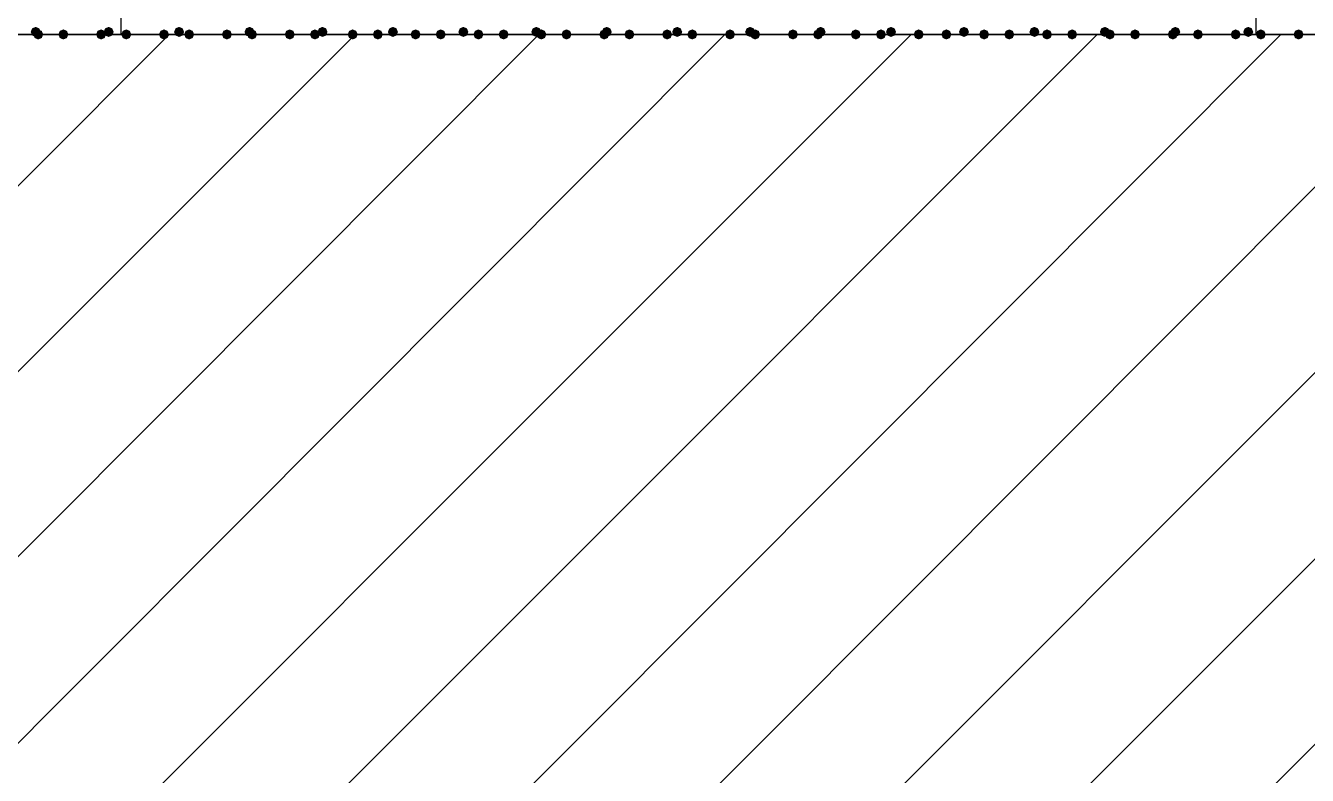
# Model space of a CAD drawing. Header units: millimetres. Extents: x 0 to 420, y 0 to 297.
# Drawn here: x 130.77 to 152.34, y 151.36 to 163.98 of the extents above; entities that cross this region are included whole.
import ezdxf

# ---------------------------------------------------------------- set-up
doc = ezdxf.new("R2010")
doc.units = ezdxf.units.MM
doc.layers.get('0').update_dxf_attribs({"linetype": 'CONTINUOUS'})

msp = doc.modelspace()

# ---------------------------------------------------------------- hatches: boundary and pattern name
at = {"true_color": 0x000007}
for points in [[(131.021667, 163.872333), (130.996796, 163.812537), (130.937, 163.787667), (130.877204, 163.812537), (130.852333, 163.872333), (130.877204, 163.932129), (130.937, 163.957), (130.996796, 163.932129)], [(132.249333, 163.872333), (132.224463, 163.812537), (132.164667, 163.787667), (132.104871, 163.812537), (132.08, 163.872333), (132.104871, 163.932129), (132.164667, 163.957), (132.224462, 163.932129)], [(131.064, 163.83), (131.039129, 163.770204), (130.979333, 163.745333), (130.919538, 163.770204), (130.894667, 163.83), (130.919537, 163.889796), (130.979333, 163.914667), (131.039129, 163.889796)], [(131.487333, 163.83), (131.462463, 163.770204), (131.402667, 163.745333), (131.342871, 163.770204), (131.318, 163.83), (131.342871, 163.889796), (131.402667, 163.914667), (131.462462, 163.889796)], [(132.122333, 163.83), (132.097463, 163.770204), (132.037667, 163.745333), (131.977871, 163.770204), (131.953, 163.83), (131.977871, 163.889796), (132.037667, 163.914667), (132.097462, 163.889796)], [(151.638, 163.83), (151.613129, 163.770204), (151.553333, 163.745333), (151.493538, 163.770204), (151.468667, 163.83), (151.493537, 163.889796), (151.553333, 163.914667), (151.613129, 163.889796)], [(152.273, 163.83), (152.248129, 163.770204), (152.188333, 163.745333), (152.128537, 163.770204), (152.103667, 163.83), (152.128537, 163.889796), (152.188333, 163.914667), (152.248129, 163.889796)]]:
    msp.add_hatch(color=0, dxfattribs=at).paths.add_polyline_path(points, flags=0)
at = {"true_color": 0x000008}
for points in [[(133.434667, 163.872333), (133.409796, 163.812537), (133.35, 163.787667), (133.290204, 163.812537), (133.265333, 163.872333), (133.290204, 163.932129), (133.35, 163.957), (133.409796, 163.932129)], [(134.62, 163.872333), (134.595129, 163.812537), (134.535333, 163.787667), (134.475538, 163.812537), (134.450667, 163.872333), (134.475537, 163.932129), (134.535333, 163.957), (134.595129, 163.932129)], [(135.847667, 163.872333), (135.822796, 163.812537), (135.763, 163.787667), (135.703204, 163.812537), (135.678333, 163.872333), (135.703204, 163.932129), (135.763, 163.957), (135.822796, 163.932129)], [(137.033, 163.872333), (137.008129, 163.812537), (136.948333, 163.787667), (136.888537, 163.812537), (136.863667, 163.872333), (136.888537, 163.932129), (136.948333, 163.957), (137.008129, 163.932129)], [(138.218333, 163.872333), (138.193463, 163.812537), (138.133667, 163.787667), (138.073871, 163.812537), (138.049, 163.872333), (138.073871, 163.932129), (138.133667, 163.957), (138.193462, 163.932129)], [(139.446, 163.872333), (139.421129, 163.812537), (139.361333, 163.787667), (139.301537, 163.812537), (139.276667, 163.872333), (139.301537, 163.932129), (139.361333, 163.957), (139.421129, 163.932129)], [(140.631333, 163.872333), (140.606462, 163.812537), (140.546667, 163.787667), (140.486871, 163.812537), (140.462, 163.872333), (140.486871, 163.932129), (140.546667, 163.957), (140.606462, 163.932129)], [(141.816667, 163.872333), (141.791796, 163.812537), (141.732, 163.787667), (141.672204, 163.812537), (141.647333, 163.872333), (141.672204, 163.932129), (141.732, 163.957), (141.791796, 163.932129)], [(143.044333, 163.872333), (143.019463, 163.812537), (142.959667, 163.787667), (142.899871, 163.812537), (142.875, 163.872333), (142.899871, 163.932129), (142.959667, 163.957), (143.019462, 163.932129)], [(144.229667, 163.872333), (144.204796, 163.812537), (144.145, 163.787667), (144.085204, 163.812537), (144.060333, 163.872333), (144.085204, 163.932129), (144.145, 163.957), (144.204796, 163.932129)], [(145.415, 163.872333), (145.390129, 163.812537), (145.330333, 163.787667), (145.270538, 163.812537), (145.245667, 163.872333), (145.270537, 163.932129), (145.330333, 163.957), (145.390129, 163.932129)], [(146.642667, 163.872333), (146.617796, 163.812537), (146.558, 163.787667), (146.498204, 163.812537), (146.473333, 163.872333), (146.498204, 163.932129), (146.558, 163.957), (146.617796, 163.932129)], [(147.828, 163.872333), (147.803129, 163.812537), (147.743333, 163.787667), (147.683538, 163.812537), (147.658667, 163.872333), (147.683537, 163.932129), (147.743333, 163.957), (147.803129, 163.932129)], [(149.013333, 163.872333), (148.988463, 163.812537), (148.928667, 163.787667), (148.868871, 163.812537), (148.844, 163.872333), (148.868871, 163.932129), (148.928667, 163.957), (148.988462, 163.932129)], [(150.198667, 163.872333), (150.173796, 163.812537), (150.114, 163.787667), (150.054204, 163.812537), (150.029333, 163.872333), (150.054204, 163.932129), (150.114, 163.957), (150.173796, 163.932129)], [(151.426333, 163.872333), (151.401462, 163.812537), (151.341667, 163.787667), (151.281871, 163.812537), (151.257, 163.872333), (151.281871, 163.932129), (151.341667, 163.957), (151.401462, 163.932129)], [(132.545667, 163.83), (132.520796, 163.770204), (132.461, 163.745333), (132.401204, 163.770204), (132.376333, 163.83), (132.401204, 163.889796), (132.461, 163.914667), (132.520796, 163.889796)], [(133.180667, 163.83), (133.155796, 163.770204), (133.096, 163.745333), (133.036204, 163.770204), (133.011333, 163.83), (133.036204, 163.889796), (133.096, 163.914667), (133.155796, 163.889796)], [(133.604, 163.83), (133.579129, 163.770204), (133.519333, 163.745333), (133.459538, 163.770204), (133.434667, 163.83), (133.459537, 163.889796), (133.519333, 163.914667), (133.579129, 163.889796)], [(134.239, 163.83), (134.214129, 163.770204), (134.154333, 163.745333), (134.094538, 163.770204), (134.069667, 163.83), (134.094537, 163.889796), (134.154333, 163.914667), (134.214129, 163.889796)], [(134.662333, 163.83), (134.637463, 163.770204), (134.577667, 163.745333), (134.517871, 163.770204), (134.493, 163.83), (134.517871, 163.889796), (134.577667, 163.914667), (134.637462, 163.889796)], [(135.297333, 163.83), (135.272463, 163.770204), (135.212667, 163.745333), (135.152871, 163.770204), (135.128, 163.83), (135.152871, 163.889796), (135.212667, 163.914667), (135.272462, 163.889796)], [(135.720667, 163.83), (135.695796, 163.770204), (135.636, 163.745333), (135.576204, 163.770204), (135.551333, 163.83), (135.576204, 163.889796), (135.636, 163.914667), (135.695796, 163.889796)], [(136.355667, 163.83), (136.330796, 163.770204), (136.271, 163.745333), (136.211204, 163.770204), (136.186333, 163.83), (136.211204, 163.889796), (136.271, 163.914667), (136.330796, 163.889796)], [(136.779, 163.83), (136.754129, 163.770204), (136.694333, 163.745333), (136.634537, 163.770204), (136.609667, 163.83), (136.634537, 163.889796), (136.694333, 163.914667), (136.754129, 163.889796)], [(137.414, 163.83), (137.389129, 163.770204), (137.329333, 163.745333), (137.269538, 163.770204), (137.244667, 163.83), (137.269537, 163.889796), (137.329333, 163.914667), (137.389129, 163.889796)], [(137.837333, 163.83), (137.812463, 163.770204), (137.752667, 163.745333), (137.692871, 163.770204), (137.668, 163.83), (137.692871, 163.889796), (137.752667, 163.914667), (137.812462, 163.889796)], [(138.472333, 163.83), (138.447463, 163.770204), (138.387667, 163.745333), (138.327871, 163.770204), (138.303, 163.83), (138.327871, 163.889796), (138.387667, 163.914667), (138.447462, 163.889796)], [(138.895667, 163.83), (138.870796, 163.770204), (138.811, 163.745333), (138.751204, 163.770204), (138.726333, 163.83), (138.751204, 163.889796), (138.811, 163.914667), (138.870796, 163.889796)], [(139.530667, 163.83), (139.505796, 163.770204), (139.446, 163.745333), (139.386204, 163.770204), (139.361333, 163.83), (139.386204, 163.889796), (139.446, 163.914667), (139.505796, 163.889796)], [(139.954, 163.83), (139.929129, 163.770204), (139.869333, 163.745333), (139.809538, 163.770204), (139.784667, 163.83), (139.809537, 163.889796), (139.869333, 163.914667), (139.929129, 163.889796)], [(140.589, 163.83), (140.564129, 163.770204), (140.504333, 163.745333), (140.444538, 163.770204), (140.419667, 163.83), (140.444537, 163.889796), (140.504333, 163.914667), (140.564129, 163.889796)], [(141.012333, 163.83), (140.987462, 163.770204), (140.927667, 163.745333), (140.867871, 163.770204), (140.843, 163.83), (140.867871, 163.889796), (140.927667, 163.914667), (140.987462, 163.889796)], [(141.647333, 163.83), (141.622463, 163.770204), (141.562667, 163.745333), (141.502871, 163.770204), (141.478, 163.83), (141.502871, 163.889796), (141.562667, 163.914667), (141.622462, 163.889796)], [(142.070667, 163.83), (142.045796, 163.770204), (141.986, 163.745333), (141.926204, 163.770204), (141.901333, 163.83), (141.926204, 163.889796), (141.986, 163.914667), (142.045796, 163.889796)], [(142.705667, 163.83), (142.680796, 163.770204), (142.621, 163.745333), (142.561204, 163.770204), (142.536333, 163.83), (142.561204, 163.889796), (142.621, 163.914667), (142.680796, 163.889796)], [(143.129, 163.83), (143.104129, 163.770204), (143.044333, 163.745333), (142.984537, 163.770204), (142.959667, 163.83), (142.984537, 163.889796), (143.044333, 163.914667), (143.104129, 163.889796)], [(143.764, 163.83), (143.739129, 163.770204), (143.679333, 163.745333), (143.619538, 163.770204), (143.594667, 163.83), (143.619537, 163.889796), (143.679333, 163.914667), (143.739129, 163.889796)], [(144.187333, 163.83), (144.162463, 163.770204), (144.102667, 163.745333), (144.042871, 163.770204), (144.018, 163.83), (144.042871, 163.889796), (144.102667, 163.914667), (144.162462, 163.889796)], [(144.822333, 163.83), (144.797462, 163.770204), (144.737667, 163.745333), (144.677871, 163.770204), (144.653, 163.83), (144.677871, 163.889796), (144.737667, 163.914667), (144.797462, 163.889796)], [(145.245667, 163.83), (145.220796, 163.770204), (145.161, 163.745333), (145.101204, 163.770204), (145.076333, 163.83), (145.101204, 163.889796), (145.161, 163.914667), (145.220796, 163.889796)], [(145.880667, 163.83), (145.855796, 163.770204), (145.796, 163.745333), (145.736204, 163.770204), (145.711333, 163.83), (145.736204, 163.889796), (145.796, 163.914667), (145.855796, 163.889796)], [(146.346333, 163.83), (146.321463, 163.770204), (146.261667, 163.745333), (146.201871, 163.770204), (146.177, 163.83), (146.201871, 163.889796), (146.261667, 163.914667), (146.321462, 163.889796)], [(146.981333, 163.83), (146.956462, 163.770204), (146.896667, 163.745333), (146.836871, 163.770204), (146.812, 163.83), (146.836871, 163.889796), (146.896667, 163.914667), (146.956462, 163.889796)], [(147.404667, 163.83), (147.379796, 163.770204), (147.32, 163.745333), (147.260204, 163.770204), (147.235333, 163.83), (147.260204, 163.889796), (147.32, 163.914667), (147.379796, 163.889796)], [(148.039667, 163.83), (148.014796, 163.770204), (147.955, 163.745333), (147.895204, 163.770204), (147.870333, 163.83), (147.895204, 163.889796), (147.955, 163.914667), (148.014796, 163.889796)], [(148.463, 163.83), (148.438129, 163.770204), (148.378333, 163.745333), (148.318537, 163.770204), (148.293667, 163.83), (148.318537, 163.889796), (148.378333, 163.914667), (148.438129, 163.889796)], [(149.098, 163.83), (149.073129, 163.770204), (149.013333, 163.745333), (148.953537, 163.770204), (148.928667, 163.83), (148.953537, 163.889796), (149.013333, 163.914667), (149.073129, 163.889796)], [(149.521333, 163.83), (149.496462, 163.770204), (149.436667, 163.745333), (149.376871, 163.770204), (149.352, 163.83), (149.376871, 163.889796), (149.436667, 163.914667), (149.496462, 163.889796)], [(150.156333, 163.83), (150.131463, 163.770204), (150.071667, 163.745333), (150.011871, 163.770204), (149.987, 163.83), (150.011871, 163.889796), (150.071667, 163.914667), (150.131462, 163.889796)], [(150.579667, 163.83), (150.554796, 163.770204), (150.495, 163.745333), (150.435204, 163.770204), (150.410333, 163.83), (150.435204, 163.889796), (150.495, 163.914667), (150.554796, 163.889796)], [(151.214667, 163.83), (151.189796, 163.770204), (151.13, 163.745333), (151.070204, 163.770204), (151.045333, 163.83), (151.070204, 163.889796), (151.13, 163.914667), (151.189796, 163.889796)]]:
    msp.add_hatch(color=0, dxfattribs=at).paths.add_polyline_path(points, flags=0)

# ---------------------------------------------------------------- linework, layer by layer
at = {"color": 0, "true_color": 0x000007}
for points in [[(130.259667, 165.946667), (130.259667, 163.83), (132.376333, 163.83), (132.376333, 165.946667)], [(151.468667, 165.946667), (151.468667, 163.83), (153.585333, 163.83), (153.585333, 165.946667)]]:
    msp.add_lwpolyline(points, close=True, dxfattribs=at)
at = {"color": 0, "true_color": 0x0000fd}
msp.add_lwpolyline([(215.053333, 144.737667), (377.486333, 144.737667), (377.486333, 163.83), (33.528, 163.83), (33.528, 144.737667), (195.961, 144.737667), (195.961, 123.571), (215.053333, 123.571)], close=True, dxfattribs=at)
at = {"color": 0, "true_color": 0x000003}
for points in [[(114.130668, 144.737666), (133.180668, 163.829999)], [(117.221001, 144.737666), (136.313334, 163.829999)], [(120.353668, 144.737666), (139.403668, 163.829999)], [(123.486335, 144.737666), (142.536334, 163.829999)], [(126.576668, 144.737666), (145.669001, 163.829999)], [(129.709334, 144.737666), (148.801668, 163.829999)], [(132.842001, 144.737666), (151.892001, 163.829999)], [(135.974668, 144.737666), (155.024668, 163.829999)], [(139.065001, 144.737666), (158.157334, 163.829999)], [(142.197668, 144.737666), (161.290001, 163.829999)], [(145.330334, 144.737666), (164.380334, 163.829999)]]:
    msp.add_lwpolyline(points, dxfattribs=at)
at = {"color": 0, "true_color": 0x000007}
msp.add_lwpolyline([(132.376333, 163.83), (151.468667, 163.83)], dxfattribs=at)

doc.saveas('drawing.dxf')
